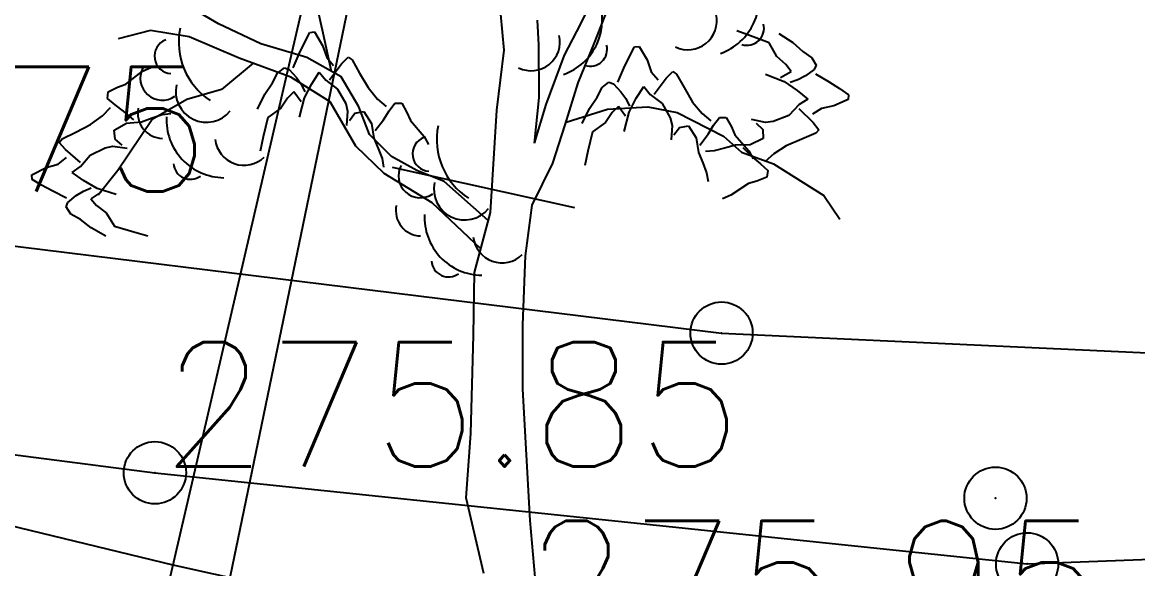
# Model space of a CAD drawing. Header units: millimetres. Extents: x 524954 to 526204, y 9523489 to 9524010.
# Drawn here: x 525434.09 to 525443.04, y 9523648.55 to 9523652.93 of the extents above; entities that cross this region are included whole.
import ezdxf

# ---------------------------------------------------------------- set-up
doc = ezdxf.new("R2010")
doc.units = ezdxf.units.MM
doc.header["$PDMODE"] = 32
doc.header["$PDSIZE"] = 0.5
doc.linetypes.add('ACAD_ISO12W100', pattern=[21, 12, -3, 0, -3, 0, -3])
doc.linetypes.add('T1', pattern=[13, 3, -10])
for name, color, linetype in [('Arbre', 34, 'ACAD_ISO12W100'), ('Bord_Route_Existante', 6, 'Continuous'), ("Route - Bretelle d'entrée - Tabulations", 7, 'Continuous'), ('Route - Route de la corniche de Brazzaville - Restitution en plan - GEM_1_2TPC', 7, 'Continuous'), ('Route - Route de la corniche de Brazzaville - Restitution en plan - GEM_VOIE 1', 7, 'Continuous'), ('Route - Route de la corniche de Brazzaville - Tabulations', 7, 'Continuous'), ('TopoAlt', 3, 'Continuous'), ('TOPOJIS', 7, 'Continuous')]:
    doc.layers.add(name, color=color, linetype=linetype)
doc.layers.add('Bord_Route_Existante_POLY3D', color=6, linetype='Continuous', plot=False)
doc.layers.add('Trottoir', color=7, linetype='Continuous', true_color=0xff6666)
doc.styles.add('Simplex 1.0', font='Simplex.shx', dxfattribs={"width": 0.99, "height": 1})

# ---------------------------------------------------------------- blocks, each defined once
blk = doc.blocks.new('TCPOINT M')
at = {"color": 0}
blk.add_point((0, 0), dxfattribs=at)
at = {"layer": 'TopoAlt', "style": 'Simplex 1.0', "width": 0.99}
blk.add_attdef('ALT', (0.15, 0.15), '', height=1, dxfattribs=at)
blk = doc.blocks.new('v088')
at = {"linetype": 'Continuous'}
for p, q in [((-0.1073, 4.8293), (-0.1646, 5.4873)), ((-1.5592, 4.9668), (-1.6346, 5.3011)), ((0.5102, 5.0412), (0.6713, 5.3679)), ((-2.4003, 5.0425), (-2.6206, 5.1685)), ((0.6191, 4.888), (0.7312, 5.1764)), ((-2.0611, 4.8817), (-2.4003, 5.0425)), ((0.1717, 4.8724), (0.1613, 5.0712)), ((0.3786, 4.7897), (0.5102, 5.0412)), ((-2.9464, 4.9876), (-3.2062, 4.92)), ((-2.6344, 4.9381), (-2.9464, 4.9876)), ((-2.2328, 4.7662), (-2.6344, 4.9381)), ((-1.4917, 4.6586), (-1.5592, 4.9668)), ((-1.6919, 4.7713), (-2.0611, 4.8817)), ((0.1743, 4.4496), (0.1717, 4.8724)), ((0.489, 4.5681), (0.6191, 4.888)), ((-1.8192, 4.6131), (-2.2328, 4.7662)), ((-1.415, 4.6154), (-1.6919, 4.7713)), ((-0.1657, 4.3492), (-0.1073, 4.8293)), ((0.2314, 4.3948), (0.3786, 4.7897)), ((-2.1227, 4.7254), (-2.3768, 4.5144)), ((-1.5041, 4.4145), (-1.8192, 4.6131)), ((-1.2732, 4.3758), (-1.415, 4.6154)), ((0.3841, 4.2301), (0.489, 4.5681)), ((-2.3768, 4.5144), (-2.655, 4.434)), ((-2.655, 4.434), (-2.9315, 4.2727)), ((-1.2976, 4.0581), (-1.5041, 4.4145)), ((0.1384, 4.0819), (0.1743, 4.4496)), ((0.1384, 4.0819), (0.2314, 4.3948)), ((-1.1877, 4.1537), (-1.2732, 4.3758)), ((-0.2169, 3.5272), (-0.1657, 4.3492)), ((0.3911, 4.2526), (0.7235, 4.3553)), ((0.7235, 4.3553), (1.0465, 4.3745)), ((1.0465, 4.3745), (1.2838, 4.3297)), ((1.2838, 4.3297), (1.6547, 4.1385)), ((-2.9315, 4.2727), (-3.209, 3.8627)), ((0.2848, 3.9233), (0.3841, 4.2301)), ((-1.0099, 3.9771), (-1.1877, 4.1537)), ((1.6547, 4.1385), (1.8004, 4.0109)), ((-1.0692, 3.839), (-1.2976, 4.0581)), ((-0.8085, 3.8631), (-1.0099, 3.9771)), ((1.8004, 4.0109), (2.0573, 3.9168)), ((-3.209, 3.8627), (-3.3666, 3.6666)), ((-0.589, 3.7744), (-0.8085, 3.8631)), ((0.1177, 3.584), (0.2848, 3.9233)), ((2.0573, 3.9168), (2.4606, 3.664)), ((-0.6849, 3.6045), (-1.0692, 3.839)), ((-0.2343, 3.4611), (-0.589, 3.7744)), ((-0.2941, 3.234), (-0.6849, 3.6045)), ((0.064, 3.1786), (0.1177, 3.584)), ((2.4606, 3.664), (2.589, 3.4739)), ((-0.3436, 3.0457), (-0.2169, 3.5272)), ((0.0445, 2.6247), (0.064, 3.1786)), ((-0.3518, 2.5418), (-0.3436, 3.0457)), ((0.0429, 2.1085), (0.0445, 2.6247)), ((-0.3726, 1.7516), (-0.3518, 2.5418)), ((0.1022, 1.0525), (0.0429, 2.1085)), ((-0.4115, 1.2346), (-0.3726, 1.7516)), ((-0.2683, 0.6281), (-0.4115, 1.2346)), ((0.151, 0.5063), (0.1022, 1.0525))]:
    blk.add_line(p, q, dxfattribs=at)
at = {"color": 3, "linetype": 'Continuous'}
for p, q in [((-1.7068, 4.8945), (-1.6668, 4.9726)), ((-1.6668, 4.9726), (-1.6283, 4.976)), ((-1.6283, 4.976), (-1.5645, 4.8667)), ((1.8724, 4.9461), (1.762, 4.9854)), ((2.0224, 4.89), (1.8724, 4.9461)), ((2.0987, 4.9642), (2.2113, 4.8904)), ((-1.7514, 4.7999), (-1.7068, 4.8945)), ((-1.5645, 4.8667), (-1.5307, 4.7714)), ((0.8993, 4.7791), (0.9393, 4.8572)), ((0.9393, 4.8572), (0.9778, 4.8606)), ((0.9778, 4.8606), (1.0416, 4.7513)), ((2.0834, 4.7783), (2.0224, 4.89)), ((2.2113, 4.8904), (2.2929, 4.8185)), ((-1.8008, 4.6887), (-1.7514, 4.7999)), ((-1.5307, 4.7714), (-1.4755, 4.7074)), ((-1.4112, 4.7196), (-1.3587, 4.7727)), ((-1.3587, 4.7727), (-1.3272, 4.7513)), ((-1.3272, 4.7513), (-1.2679, 4.6451)), ((0.8546, 4.6845), (0.8993, 4.7791)), ((1.0416, 4.7513), (1.0754, 4.656)), ((2.1569, 4.7135), (2.0834, 4.7783)), ((2.2929, 4.8185), (2.3654, 4.7691)), ((2.3654, 4.7691), (2.4, 4.7096)), ((-3.1435, 4.5571), (-3.0095, 4.66)), ((-3.0095, 4.66), (-2.9439, 4.6918)), ((-1.9257, 4.6454), (-1.871, 4.6871)), ((-1.871, 4.6871), (-1.8334, 4.6747)), ((-1.8334, 4.6747), (-1.7744, 4.6115)), ((-1.5083, 4.5916), (-1.4112, 4.7196)), ((0.8053, 4.5733), (0.8546, 4.6845)), ((1.1948, 4.6042), (1.2474, 4.6573)), ((1.2474, 4.6573), (1.2789, 4.6359)), ((2.1133, 4.6106), (2.1989, 4.6584)), ((2.1989, 4.6584), (2.1569, 4.7135)), ((2.383, 4.6739), (2.3129, 4.6232)), ((2.4, 4.7096), (2.383, 4.6739)), ((-1.9657, 4.5674), (-1.9257, 4.6454)), ((-1.7744, 4.6115), (-1.7365, 4.5561)), ((-1.6512, 4.5605), (-1.5907, 4.6542)), ((-1.5907, 4.6542), (-1.5392, 4.5896)), ((-1.5392, 4.5896), (-1.4434, 4.5178)), ((-1.2679, 4.6451), (-1.1988, 4.529)), ((0.6804, 4.53), (0.7351, 4.5718)), ((0.7351, 4.5718), (0.7727, 4.5593)), ((1.0754, 4.656), (1.1306, 4.592)), ((1.0978, 4.4762), (1.1948, 4.6042)), ((1.2789, 4.6359), (1.3382, 4.5297)), ((1.9921, 4.6376), (2.1424, 4.5777)), ((2.1424, 4.5777), (2.247, 4.5072)), ((2.2532, 4.5924), (2.1892, 4.5691)), ((2.3129, 4.6232), (2.2532, 4.5924)), ((2.3928, 4.6398), (2.497, 4.577)), ((2.497, 4.577), (2.5853, 4.5209)), ((-3.2911, 4.4407), (-3.2867, 4.4956)), ((-3.2867, 4.4956), (-3.2101, 4.5328)), ((-3.2101, 4.5328), (-3.1435, 4.5571)), ((-2.0269, 4.4774), (-1.9657, 4.5674)), ((-1.7952, 4.494), (-1.8447, 4.4455)), ((-1.7371, 4.415), (-1.7952, 4.494)), ((-1.7365, 4.5561), (-1.7054, 4.4954)), ((-1.7081, 4.4479), (-1.6512, 4.5605)), ((-1.4434, 4.5178), (-1.3781, 4.401)), ((-1.1988, 4.529), (-1.1228, 4.4377)), ((0.6404, 4.452), (0.6804, 4.53)), ((0.7727, 4.5593), (0.8317, 4.4961)), ((0.8317, 4.4961), (0.8696, 4.4407)), ((0.9549, 4.4451), (1.0154, 4.5388)), ((1.0154, 4.5388), (1.0668, 4.4742)), ((1.3382, 4.5297), (1.4072, 4.4136)), ((2.247, 4.5072), (2.3325, 4.4356)), ((2.5853, 4.5209), (2.6578, 4.4715)), ((-3.2303, 4.3905), (-3.2911, 4.4407)), ((-3.1617, 4.3413), (-3.2303, 4.3905)), ((-2.0862, 4.3565), (-2.0269, 4.4774)), ((-1.8447, 4.4455), (-1.8998, 4.3645)), ((-1.7488, 4.2914), (-1.7081, 4.4479)), ((-1.3781, 4.401), (-1.3629, 4.3412)), ((-1.1228, 4.4377), (-1.0524, 4.3767)), ((-1.0302, 4.3418), (-0.9835, 4.4054)), ((-0.9835, 4.4054), (-0.9285, 4.4041)), ((-0.9285, 4.4041), (-0.8869, 4.3298)), ((0.5791, 4.362), (0.6404, 4.452)), ((0.8696, 4.4407), (0.9007, 4.38)), ((0.898, 4.3325), (0.9549, 4.4451)), ((1.0668, 4.4742), (1.1627, 4.4024)), ((1.1627, 4.4024), (1.228, 4.2856)), ((1.4072, 4.4136), (1.4833, 4.3223)), ((2.262, 4.3926), (2.1788, 4.3064)), ((2.3325, 4.4356), (2.262, 4.3926)), ((2.6564, 4.4329), (2.5401, 4.3831)), ((2.6578, 4.4715), (2.6564, 4.4329)), ((-3.4268, 4.2328), (-3.3314, 4.3035)), ((-3.3314, 4.3035), (-3.2664, 4.3702)), ((-3.0788, 4.2707), (-3.1617, 4.3413)), ((-2.9333, 4.2859), (-2.8514, 4.3121)), ((-2.8514, 4.3121), (-2.7828, 4.3211)), ((-1.8998, 4.3645), (-2.0031, 4.2901)), ((-1.3629, 4.3412), (-1.3723, 4.2259)), ((-1.3485, 4.2656), (-1.3049, 4.3248)), ((-1.3049, 4.3248), (-1.2331, 4.3384)), ((-1.2331, 4.3384), (-1.1715, 4.2405)), ((-1.0754, 4.2705), (-1.0302, 4.3418)), ((-0.8869, 4.3298), (-0.8589, 4.2646)), ((0.5199, 4.2411), (0.5791, 4.362)), ((0.7614, 4.3301), (0.7063, 4.2491)), ((0.8109, 4.3786), (0.7614, 4.3301)), ((0.869, 4.2996), (0.8109, 4.3786)), ((0.8572, 4.176), (0.898, 4.3325)), ((1.4833, 4.3223), (1.5536, 4.2613)), ((2.1788, 4.3064), (2.0548, 4.2561)), ((2.2601, 4.3616), (2.3751, 4.2494)), ((2.4412, 4.3615), (2.371, 4.3146)), ((2.5401, 4.3831), (2.4412, 4.3615)), ((-3.5467, 4.1705), (-3.4268, 4.2328)), ((-3.2386, 4.1877), (-3.1373, 4.2436)), ((-3.1373, 4.2436), (-3.0186, 4.2553)), ((-3.0186, 4.2553), (-2.9333, 4.2859)), ((-2.0031, 4.2901), (-2.0401, 4.1343)), ((-1.1715, 4.2405), (-1.153, 4.1227)), ((-1.1411, 4.1837), (-1.0754, 4.2705)), ((-0.8589, 4.2646), (-0.7485, 4.1368)), ((0.7063, 4.2491), (0.603, 4.1747)), ((1.228, 4.2856), (1.2432, 4.2258)), ((1.2432, 4.2258), (1.2338, 4.1105)), ((1.2576, 4.1502), (1.3011, 4.2094)), ((1.3011, 4.2094), (1.373, 4.223)), ((1.373, 4.223), (1.4346, 4.1251)), ((1.5307, 4.1551), (1.5759, 4.2264)), ((1.5759, 4.2264), (1.6226, 4.29)), ((1.6226, 4.29), (1.6776, 4.2887)), ((1.6776, 4.2887), (1.7191, 4.2144)), ((1.7191, 4.2144), (1.7472, 4.1493)), ((1.9936, 4.2484), (1.8803, 4.2721)), ((1.9168, 4.2436), (1.9701, 4.193)), ((2.0548, 4.2561), (1.9936, 4.2484)), ((2.3751, 4.2494), (2.4212, 4.1906)), ((-3.6561, 4.1174), (-3.5467, 4.1705)), ((-3.2291, 4.1152), (-3.2386, 4.1877)), ((-2.0401, 4.1343), (-2.0653, 4.0199)), ((-1.153, 4.1227), (-1.1176, 4.0393)), ((-0.7485, 4.1368), (-0.7129, 4.0731)), ((0.603, 4.1747), (0.566, 4.0189)), ((1.4346, 4.1251), (1.4531, 4.0073)), ((1.465, 4.0683), (1.5307, 4.1551)), ((1.7472, 4.1493), (1.8576, 4.0214)), ((1.9747, 4.12), (1.8699, 4.071)), ((1.9701, 4.193), (1.9747, 4.12)), ((2.396, 4.1621), (2.2833, 4.1164)), ((2.4212, 4.1906), (2.396, 4.1621)), ((-3.6793, 4.0872), (-3.6561, 4.1174)), ((-3.6294, 4.0317), (-3.6793, 4.0872)), ((-3.5071, 3.9275), (-3.6294, 4.0317)), ((-3.4297, 3.988), (-3.3093, 4.0465)), ((-3.3093, 4.0465), (-3.2488, 4.0583)), ((-3.2488, 4.0583), (-3.1342, 4.0423)), ((-3.1725, 4.0683), (-3.2291, 4.1152)), ((-1.1176, 4.0393), (-1.0867, 3.9591)), ((1.6636, 4.0426), (1.5801, 4.0219)), ((1.7506, 4.0673), (1.6636, 4.0426)), ((1.8699, 4.071), (1.7506, 4.0673)), ((1.8097, 4.0479), (1.8877, 3.9719)), ((2.1595, 4.0623), (2.0595, 3.9982)), ((2.2833, 4.1164), (2.1595, 4.0623)), ((-3.6878, 3.9154), (-3.6208, 3.9668)), ((-3.5069, 3.8964), (-3.4297, 3.988)), ((-1.0867, 3.9591), (-1.0738, 3.891)), ((0.566, 4.0189), (0.5407, 3.9045)), ((1.4531, 4.0073), (1.4885, 3.9239)), ((1.5801, 4.0219), (1.511, 4.0175)), ((1.8576, 4.0214), (1.8932, 3.9577)), ((1.8877, 3.9719), (1.9528, 3.9182)), ((2.0595, 3.9982), (1.9902, 3.936)), ((-3.8977, 3.8297), (-3.785, 3.8871)), ((-3.785, 3.8871), (-3.6878, 3.9154)), ((-3.5743, 3.8488), (-3.5069, 3.8964)), ((1.4885, 3.9239), (1.5194, 3.8437)), ((1.9528, 3.9182), (2.0102, 3.864)), ((2.0102, 3.864), (2.002, 3.8096)), ((-3.8965, 3.791), (-3.8977, 3.8297)), ((-3.8209, 3.7466), (-3.8965, 3.791)), ((-3.4842, 3.783), (-3.5743, 3.8488)), ((-3.3751, 3.7197), (-3.4842, 3.783)), ((1.5194, 3.8437), (1.5323, 3.7756)), ((1.9231, 3.7776), (1.855, 3.7579)), ((2.002, 3.8096), (1.9231, 3.7776)), ((-3.729, 3.6966), (-3.8209, 3.7466)), ((-3.6208, 3.641), (-3.729, 3.6966)), ((-3.5422, 3.6629), (-3.4847, 3.6976)), ((-3.4847, 3.6976), (-3.4223, 3.7252)), ((-3.3439, 3.6889), (-3.4261, 3.6355)), ((-3.2212, 3.6701), (-3.3751, 3.7197)), ((1.855, 3.7579), (1.7144, 3.6642)), ((-3.6232, 3.5708), (-3.6087, 3.6076)), ((-3.6087, 3.6076), (-3.5422, 3.6629)), ((-3.4261, 3.6355), (-3.3805, 3.5833)), ((-3.3805, 3.5833), (-3.3028, 3.5236)), ((1.7144, 3.6642), (1.6468, 3.6368)), ((-3.5847, 3.5138), (-3.6232, 3.5708)), ((-3.5091, 3.4694), (-3.5847, 3.5138)), ((-3.3028, 3.5236), (-3.2344, 3.4162)), ((-3.4228, 3.4031), (-3.5091, 3.4694)), ((-3.2344, 3.4162), (-3.081, 3.3703)), ((-3.3055, 3.337), (-3.4228, 3.4031)), ((-3.081, 3.3703), (-2.9682, 3.3386))]:
    blk.add_line(p, q, dxfattribs=at)
for centre, major_axis, start_param, end_param in [((1.4749, 5.2432), (0.3298, 0.3298), 4.265936, 5.872819), ((0.2152, 5.0749), (-0.3298, 0.3298), 2.69514, 4.302022), ((1.3699, 5.0654), (-0.1641, 0.1641), 1.908121, 4.146545), ((1.844, 5.0056), (-0.0964, 0.0964), 2.051824, 4.174223), ((-2.1547, 4.8961), (-0.3995, 0.3995), 0.587708, 1.773422), ((0.1101, 4.8971), (-0.1641, 0.1641), 1.908121, 4.146545), ((-2.774, 4.7815), (-0.099, 0.099), -0.421529, 2.292047), ((0.5842, 4.8373), (0.0964, 0.0964), 3.62262, 5.745019), ((-2.8514, 4.6047), (-0.1246, 0.1246), 0.293965, 2.957824), ((-2.4968, 4.4965), (0.1741, 0.1741), 2.133893, 4.816631), ((-2.8441, 4.3258), (-0.1445, 0.1445), 0.590553, 2.325666), ((-2.352, 4.2724), (0.3298, 0.3298), 2.307735, 3.914618), ((-0.0823, 4.1124), (0.3995, 0.3995), 2.158504, 3.344219), ((-0.7016, 3.9977), (0.099, 0.099), 1.149268, 3.862844), ((-2.1954, 4.1377), (0.1641, 0.1641), 2.463212, 4.701636), ((-2.6253, 3.929), (0.0964, 0.0964), 2.435534, 4.557933), ((-0.779, 3.821), (0.1246, 0.1246), 1.864761, 4.52862), ((-0.4244, 3.7128), (0.1741, 0.1741), 2.133893, 4.816631), ((-0.7718, 3.542), (-0.1445, 0.1445), 0.590553, 2.325666), ((-0.2796, 3.4886), (0.3298, 0.3298), 2.307735, 3.914618), ((-0.1231, 3.3539), (0.1641, 0.1641), 2.463212, 4.701636), ((-0.5529, 3.1452), (0.0964, 0.0964), 2.435534, 4.557933)]:
    blk.add_ellipse(centre, major_axis=major_axis, ratio=1, start_param=start_param, end_param=end_param, dxfattribs=at)

msp = doc.modelspace()

# ---------------------------------------------------------------- linework, layer by layer
at = {"layer": 'Bord_Route_Existante', "flags": 128}
msp.add_lwpolyline([(525366.9523, 9523679.2507), (525366.9539, 9523679.2499), (525373.6128, 9523675.331), (525387.934, 9523667.3507), (525398.7881, 9523661.5225), (525418.6803, 9523653.8046), (525430.8795, 9523651.5251), (525439.7007, 9523650.4379), (525443.7574, 9523650.2509), (525454.4846, 9523650.6552), (525458.6999, 9523651.0135), (525461.1124, 9523651.4025), (525467.9448, 9523652.3852)], dxfattribs=at)
at = {"layer": 'Bord_Route_Existante_POLY3D'}
msp.add_polyline3d([(525366.9523, 9523679.2507, 0), (525366.9539, 9523679.2499, 275.85), (525373.6128, 9523675.331, 275.95), (525373.7024, 9523675.2667, 275.81), (525387.934, 9523667.3507, 275.81), (525398.7881, 9523661.5225, 275.81), (525418.6803, 9523653.8046, 275.78), (525430.8795, 9523651.5251, 275.75), (525439.7007, 9523650.4379, 275.63), (525443.7574, 9523650.2509, 275.61), (525454.4846, 9523650.6552, 275.53), (525458.6999, 9523651.0135, 275.49), (525461.1124, 9523651.4025, 275.48), (525467.9448, 9523652.3852, 275.63)], dxfattribs=at)
at = {"layer": "Route - Bretelle d'entrée - Tabulations"}
msp.add_line((525435.3962, 9523646.7369), (525439.4442, 9523666.3229), dxfattribs=at)
at = {"layer": 'Route - Route de la corniche de Brazzaville - Restitution en plan - GEM_1_2TPC', "flags": 128}
msp.add_lwpolyline([(525392.962, 9523663.2156), (525397.5025, 9523661.1723), (525401.9469, 9523659.2766), (525406.7085, 9523657.3574), (525411.3705, 9523655.5875), (525416.0692, 9523653.9105), (525418.2281, 9523653.1752), (525421.9162, 9523652.071), (525425.6209, 9523651.0238), (525430.446, 9523649.7518), (525435.2955, 9523648.5765), (525440.1676, 9523647.4984), (525445.0602, 9523646.518), (525454.8901, 9523644.6932), (525464.7225, 9523642.8704)], dxfattribs=at)
at = {"layer": 'Route - Route de la corniche de Brazzaville - Restitution en plan - GEM_VOIE 1', "linetype": 'T1', "ltscale": 0.5, "flags": 128}
msp.add_lwpolyline([(525228.1783, 9523755.6976), (525231.4924, 9523754.3487), (525236.1606, 9523752.4402), (525240.8584, 9523750.4296), (525245.515, 9523748.3254), (525250.1285, 9523746.1286), (525254.6972, 9523743.8399), (525259.2193, 9523741.4603), (525268.0368, 9523736.5633), (525276.7638, 9523731.6808), (525285.4909, 9523726.7983), (525288.7808, 9523724.9577), (525294.2179, 9523721.9159), (525302.945, 9523717.0334), (525311.6721, 9523712.1509), (525320.3991, 9523707.2685), (525329.1262, 9523702.386), (525337.8532, 9523697.5036), (525346.5803, 9523692.6211), (525355.3074, 9523687.7386), (525357.3494, 9523686.5962), (525364.0344, 9523682.8562), (525366.0283, 9523681.7407), (525372.6569, 9523677.8119), (525376.8983, 9523675.3649), (525381.1899, 9523673.0021), (525385.5302, 9523670.7244), (525389.9174, 9523668.5329), (525394.3499, 9523666.4286), (525398.8259, 9523664.4124), (525403.2073, 9523662.5418), (525407.9013, 9523660.6479), (525412.4972, 9523658.9012), (525417.1295, 9523657.246), (525419.2578, 9523656.5203), (525422.8942, 9523655.4316), (525426.5469, 9523654.3991), (525431.3043, 9523653.1449), (525436.0858, 9523651.9861), (525440.8895, 9523650.9231), (525445.7136, 9523649.9565), (525455.528, 9523648.1346), (525465.3605, 9523646.3118), (525475.193, 9523644.489), (525485.0254, 9523642.6662), (525494.8579, 9523640.8435), (525504.6904, 9523639.0207), (525514.5229, 9523637.1979), (525524.3553, 9523635.3751), (525534.1878, 9523633.5524), (525544.0203, 9523631.7296), (525553.8527, 9523629.9068), (525557.9529, 9523629.1467), (525563.6852, 9523628.084), (525573.5177, 9523626.2613), (525583.3298, 9523624.4491), (525588.212, 9523623.5997), (525593.1033, 9523622.8046), (525598.0031, 9523622.0639), (525602.9109, 9523621.3777), (525607.826, 9523620.7461), (525612.7479, 9523620.1691), (525617.6758, 9523619.6468), (525622.6092, 9523619.1794), (525627.5476, 9523618.7667), (525632.4902, 9523618.409), (525637.4364, 9523618.1062), (525642.3858, 9523617.8583), (525647.3375, 9523617.6655), (525652.2911, 9523617.5277), (525657.246, 9523617.445), (525662.2014, 9523617.4173), (525667.1569, 9523617.4447), (525672.1117, 9523617.5271), (525677.0654, 9523617.6646), (525682.0171, 9523617.8571), (525686.9665, 9523618.1046), (525691.9128, 9523618.4071), (525696.8554, 9523618.7646), (525701.7938, 9523619.1769), (525706.7272, 9523619.6441), (525711.6552, 9523620.1661), (525716.577, 9523620.7427), (525721.4922, 9523621.3741), (525726.4, 9523622.06), (525731.2999, 9523622.8004), (525736.1913, 9523623.5952), (525741.0736, 9523624.4442), (525745.9461, 9523625.3475), (525750.8082, 9523626.3049), (525755.6595, 9523627.3162), (525760.4992, 9523628.3814), (525765.3267, 9523629.5003), (525770.1416, 9523630.6727), (525774.9431, 9523631.8986), (525779.7307, 9523633.1777), (525784.5038, 9523634.51), (525789.2618, 9523635.8952), (525794.0041, 9523637.3332), (525798.7301, 9523638.8238), (525803.4393, 9523640.3668), (525808.131, 9523641.962), (525812.8048, 9523643.6093), (525817.4599, 9523645.3084), (525822.0959, 9523647.0591), (525826.7121, 9523648.8612), (525831.308, 9523650.7145), (525835.8831, 9523652.6188), (525840.4367, 9523654.5737), (525844.9683, 9523656.5792), (525849.4774, 9523658.6348), (525853.9633, 9523660.7405), (525858.4256, 9523662.8958), (525862.8636, 9523665.1006), (525867.2769, 9523667.3546), (525871.6648, 9523669.6574), (525876.0269, 9523672.0089), (525880.3626, 9523674.4087), (525884.6714, 9523676.8565), (525888.9527, 9523679.3521), (525893.206, 9523681.895), (525897.4308, 9523684.4851), (525901.6265, 9523687.1219), (525905.7927, 9523689.8052), (525909.9288, 9523692.5347), (525914.0344, 9523695.3099), (525918.1088, 9523698.1305), (525922.1517, 9523700.9963), (525926.1625, 9523703.9068), (525930.1407, 9523706.8617), (525934.0858, 9523709.8606), (525937.9973, 9523712.9031), (525941.8748, 9523715.9889), (525945.7178, 9523719.1176), (525949.5258, 9523722.2889), (525953.2983, 9523725.5022), (525957.0348, 9523728.7572), (525960.735, 9523732.0536), (525964.3983, 9523735.3909), (525968.0243, 9523738.7686), (525971.6126, 9523742.1865), (525975.1626, 9523745.644), (525978.6741, 9523749.1407), (525982.1464, 9523752.6763), (525985.5793, 9523756.2502), (525988.9722, 9523759.862), (525992.3248, 9523763.5113), (525995.6367, 9523767.1976), (525998.9073, 9523770.9205), (526002.1365, 9523774.6795), (526005.3236, 9523778.4742), (526008.4684, 9523782.304), (526011.5704, 9523786.1685), (526014.6293, 9523790.0673), (526017.6448, 9523793.9998), (526020.6163, 9523797.9656), (526023.5436, 9523801.9641), (526026.4262, 9523805.9949), (526029.2639, 9523810.0575), (526032.0563, 9523814.1514), (526034.8031, 9523818.276), (526037.5038, 9523822.4309), (526040.1582, 9523826.6156), (526042.7764, 9523830.8406), (526048.0231, 9523839.3536), (526053.2699, 9523847.8666), (526055.8932, 9523852.1232), (526058.5166, 9523856.3797), (526061.7071, 9523861.5564)], dxfattribs=at)
at = {"layer": 'Route - Route de la corniche de Brazzaville - Tabulations'}
msp.add_line((525437.4406, 9523657.8311), (525423.8926, 9523599.3807), dxfattribs=at)
at = {"layer": 'Trottoir', "flags": 128}
msp.add_lwpolyline([(525417.9887, 9523652.3154), (525421.3237, 9523651.6989), (525428.4567, 9523650.1804), (525435.1507, 9523649.3162), (525442.1548, 9523648.5841), (525449.1021, 9523648.8463), (525455.2231, 9523649.091), (525462.4088, 9523650.0032), (525462.4088, 9523650.0032), (525470.1084, 9523651.3291)], dxfattribs=at)

# ---------------------------------------------------------------- block references
at = {"layer": 'Arbre'}
msp.add_blockref('v088', (525438.0615, 9523647.8797), dxfattribs=at)
at = {"layer": 'TOPOJIS'}
ref = msp.add_blockref('TCPOINT M', (525430.8795, 9523651.5251, 275.75), dxfattribs=at)
ref.add_attrib('ALT', '275.75', (525430.9295, 9523651.5751, 275.75), dxfattribs={"layer": 'TopoAlt', "height": 1, "style": 'Simplex 1.0', "width": 0.99})
for p in [(525439.7007, 9523650.4379, 275.63), (525441.9005, 9523649.1117, 275.77), (525442.1548, 9523648.5841, 275.79)]:
    msp.add_blockref('TCPOINT M', p, dxfattribs=at)
ref = msp.add_blockref('TCPOINT M', (525435.1507, 9523649.3162, 275.85), dxfattribs=at)
ref.add_attrib('ALT', '275.85', (525435.2007, 9523649.3662, 275.85), dxfattribs={"layer": 'TopoAlt', "height": 1, "style": 'Simplex 1.0', "width": 0.99})
ref = msp.add_blockref('TCPOINT M', (525438.0615, 9523647.8797, 275.95), dxfattribs=at)
ref.add_attrib('ALT', '275.95', (525438.1115, 9523647.9297, 275.95), dxfattribs={"layer": 'TopoAlt', "height": 1, "style": 'Simplex 1.0', "width": 0.99})

doc.saveas('drawing.dxf')
